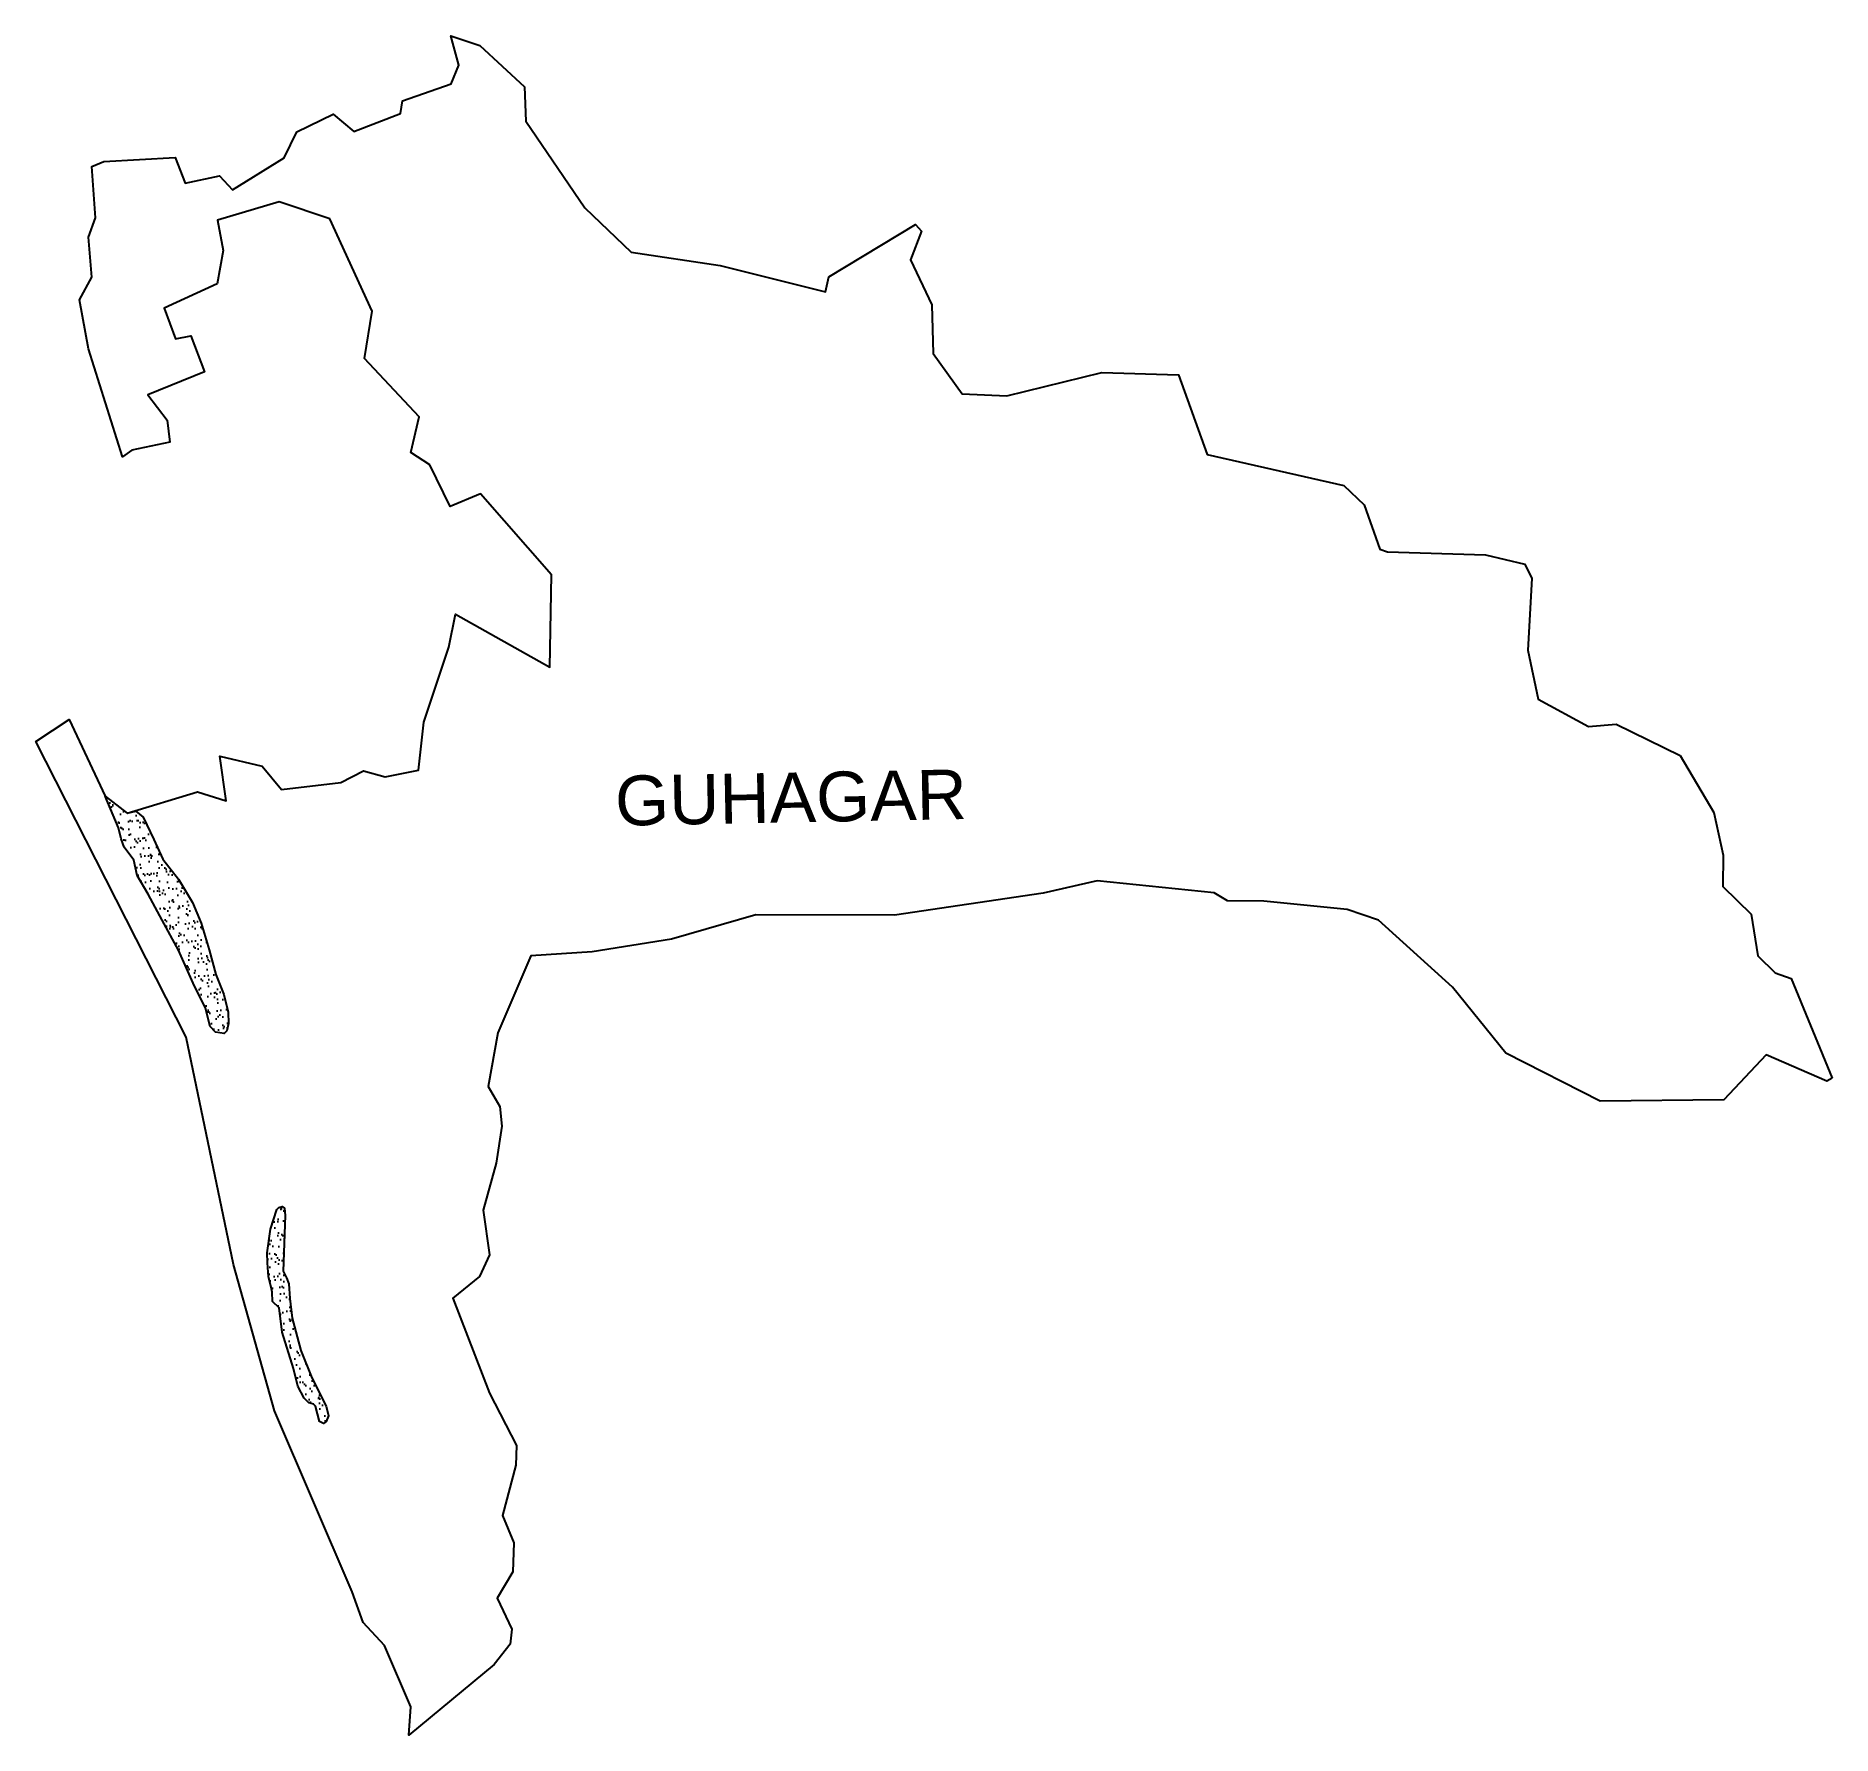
# Model space of a CAD drawing. Header units: metres. Extents: x 307214 to 311136, y 1932391 to 1936100.
import ezdxf

# ---------------------------------------------------------------- set-up
doc = ezdxf.new("R2010")
doc.units = ezdxf.units.M
doc.header["$MEASUREMENT"] = 0
for name, color, linetype in [('SAND DUNES', 42, 'Continuous'), ('village', 3, 'Continuous'), ('VILLAGE NAME', 250, 'Continuous')]:
    doc.layers.add(name, color=color, linetype=linetype)
doc.styles.get("Standard").update_dxf_attribs({"font": 'simplex.shx'})
pattern_1 = [(37.00304, (294519.2, 1921171.926), (-0.71019, 29.576053), [0, -23.325717, 0, -26.087973, 0, -24.937033]), (7.00304, (294519.2, 1921171.926), (27.533365, 43.07109), [0, -12.58361, 0, -21.023837, 0, -8.05658]), (327.00304, (294500.324, 1921172.09), (47.78818, -0.327668), [0, -7.672933, 0, -27.62256, 0, -36.062786]), (317.00304, (294500.324, 1921172.09), (46.24672, 13.06805), [0, -3.836467, 0, -18.108122, 0, -20.71692])]

msp = doc.modelspace()

# ---------------------------------------------------------------- hatches: boundary and pattern name
at = {"layer": 'SAND DUNES'}
h = msp.add_hatch(dxfattribs=at)
h.set_pattern_fill('AR-SAND', color=256, scale=0.604168, angle=-0.497)
h.set_pattern_definition(pattern_1)
h.paths.add_polyline_path([(307365.4, 1934441), (307413.6, 1934403.3), (307432.7, 1934408.2), (307448.9, 1934395.2), (307471.6, 1934346.3), (307491.4, 1934302.9), (307525.9, 1934259.5), (307556.5, 1934208.7), (307575.1, 1934163.6), (307592.7, 1934105), (307607.2, 1934051.6), (307624.9, 1934007.6), (307634.3, 1933969.2), (307634.9, 1933944.3), (307631, 1933928.8), (307625.7, 1933922.8), (307606.7, 1933925.3), (307595.1, 1933937.9), (307584.9, 1933977.8), (307557.9, 1934032.5), (307526, 1934104.7), (307490, 1934170.3), (307459.2, 1934227), (307435.2, 1934267.7), (307428.2, 1934301.3), (307407.1, 1934329.4), (307400.8, 1934347.6), (307394.6, 1934371.6)])
h = msp.add_hatch(dxfattribs=at)
h.set_pattern_fill('AR-SAND', color=256, scale=0.604168, angle=-0.497)
h.set_pattern_definition(pattern_1)
h.paths.add_polyline_path([(307719.3, 1933443.8), (307726.2, 1933495.5), (307740.2, 1933538.4), (307744.7, 1933543.1), (307751.8, 1933545.1), (307757.4, 1933541.5), (307758.8, 1933525.2), (307753.9, 1933403.6), (307761.7, 1933389.5), (307766.6, 1933376.5), (307768.4, 1933344.5), (307774, 1933301.5), (307792.6, 1933230.5), (307816.7, 1933170.9), (307848.1, 1933109.3), (307853, 1933088.2), (307847.8, 1933075.5), (307842.5, 1933071.5), (307833.3, 1933075.7), (307824.4, 1933109.5), (307820.3, 1933113.6), (307810, 1933116.7), (307799.7, 1933126.5), (307786.3, 1933152.7), (307776.6, 1933191.1), (307752.1, 1933270.5), (307745.5, 1933323.6), (307730.8, 1933337.4), (307730.1, 1933357.8), (307727.8, 1933369), (307722.1, 1933391.4), (307720.3, 1933421.8)])

# ---------------------------------------------------------------- linework, layer by layer
at = {"layer": 'SAND DUNES', "flags": 128}
for points in [[(307365.4, 1934441), (307365.4, 1934441), (307365.4, 1934441), (307365.4, 1934441), (307365.4, 1934441), (307365.4, 1934441), (307365.4, 1934441), (307365.4, 1934441), (307365.4, 1934441), (307365.4, 1934441), (307365.4, 1934441), (307365.4, 1934441), (307365.4, 1934441), (307413.6, 1934403.3), (307432.7, 1934408.2), (307448.9, 1934395.2), (307471.6, 1934346.3), (307491.4, 1934302.9), (307525.9, 1934259.5), (307556.5, 1934208.7), (307575.1, 1934163.6), (307592.7, 1934105), (307607.2, 1934051.6), (307624.9, 1934007.6), (307634.3, 1933969.2), (307634.9, 1933944.3), (307631, 1933928.8), (307625.7, 1933922.8), (307606.7, 1933925.3), (307595.1, 1933937.9), (307584.9, 1933977.8), (307557.9, 1934032.5), (307526, 1934104.7), (307490, 1934170.3), (307459.2, 1934227), (307435.2, 1934267.7), (307428.2, 1934301.3), (307407.1, 1934329.4), (307400.8, 1934347.6), (307394.6, 1934371.6), (307365.4, 1934441), (307365.4, 1934441), (307365.4, 1934441), (307365.4, 1934441), (307365.4, 1934441), (307365.4, 1934441)], [(307719.3, 1933443.8), (307726.2, 1933495.5), (307740.2, 1933538.4), (307744.7, 1933543.1), (307751.8, 1933545.1), (307757.4, 1933541.5), (307758.8, 1933525.2), (307753.9, 1933403.6), (307761.7, 1933389.5), (307766.6, 1933376.5), (307768.4, 1933344.5), (307774, 1933301.5), (307792.6, 1933230.5), (307816.7, 1933170.9), (307848.1, 1933109.3), (307853, 1933088.2), (307847.8, 1933075.5), (307842.5, 1933071.5), (307833.3, 1933075.7), (307824.4, 1933109.5), (307820.3, 1933113.6), (307810, 1933116.7), (307799.7, 1933126.5), (307786.3, 1933152.7), (307776.6, 1933191.1), (307752.1, 1933270.5), (307745.5, 1933323.6), (307730.8, 1933337.4), (307730.1, 1933357.8), (307727.8, 1933369), (307722.1, 1933391.4), (307720.3, 1933421.8)]]:
    msp.add_lwpolyline(points, close=True, dxfattribs=at)
at = {"layer": 'village', "color": 3, "true_color": 0x00ff00}
msp.add_polyline3d([(311135.5, 1933825.5, 0), (311124, 1933818.6, 0), (310991.7, 1933876.3, 0), (310899.4, 1933777.9, 0), (310629.4, 1933774.9, 0), (310423.4, 1933879.4, 0), (310306.9, 1934023.7, 0), (310145.3, 1934169.7, 0), (310076.7, 1934193.3, 0), (309895, 1934211.2, 0), (309815.6, 1934212.5, 0), (309786.6, 1934229.7, 0), (309531.2, 1934255.9, 0), (309413.2, 1934228.8, 0), (309088.7, 1934180.6, 0), (308786.1, 1934181.7, 0), (308601.8, 1934128.9, 0), (308428.9, 1934101.2, 0), (308294.5, 1934092.2, 0), (308222.6, 1933924, 0), (308201.6, 1933806.7, 0), (308227.2, 1933763.6, 0), (308231.2, 1933720.4, 0), (308219.4, 1933639.9, 0), (308190.6, 1933536.8, 0), (308204.4, 1933439.5, 0), (308183, 1933392.2, 0), (308124.6, 1933345.2, 0), (308204.6, 1933137.9, 0), (308263.4, 1933023.3, 0), (308261.9, 1932980.5, 0), (308232.7, 1932870.5, 0), (308257.8, 1932810.8, 0), (308255.4, 1932747.5, 0), (308221.3, 1932690.4, 0), (308253.5, 1932622.7, 0), (308249.6, 1932589.8, 0), (308214.6, 1932545.5, 0), (308028.6, 1932391.3, 0), (308032.9, 1932452.8, 0), (307975.5, 1932586.8, 0), (307928.5, 1932636.7, 0), (307904.8, 1932704, 0), (307735.2, 1933099, 0), (307645.7, 1933418.5, 0), (307542.3, 1933914.5, 0), (307214.4, 1934559.9, 0), (307287, 1934607.9, 0), (307365.4, 1934441, 0), (307413.6, 1934403.3, 0), (307566.9, 1934450, 0), (307629.9, 1934430.4, 0), (307616.1, 1934528.1, 0), (307708.2, 1934505.9, 0), (307750.2, 1934455, 0), (307879.9, 1934470.5, 0), (307929.6, 1934496, 0), (307977.1, 1934483.2, 0), (308049.7, 1934497.7, 0), (308061.3, 1934602.4, 0), (308115.8, 1934766.3, 0), (308130.7, 1934837.8, 0), (308336.2, 1934722.3, 0), (308339.7, 1934924, 0), (308184.9, 1935100.7, 0), (308118.4, 1935073, 0), (308074.3, 1935163.8, 0), (308033.2, 1935190.7, 0), (308051.4, 1935268.6, 0), (307931.8, 1935395.7, 0), (307948.3, 1935499.7, 0), (307856.1, 1935700.6, 0), (307745.3, 1935737.8, 0), (307610.9, 1935698.1, 0), (307623.2, 1935631.8, 0), (307610.2, 1935559.3, 0), (307494.7, 1935506, 0), (307518.9, 1935438.9, 0), (307552.6, 1935445.4, 0), (307582.5, 1935366.6, 0), (307458.7, 1935316.4, 0), (307501, 1935261.4, 0), (307507.1, 1935213.6, 0), (307423.6, 1935196.3, 0), (307403.2, 1935181.7, 0), (307328.9, 1935417.1, 0), (307309.7, 1935524, 0), (307336.4, 1935573.8, 0), (307329, 1935660.7, 0), (307344.3, 1935702.8, 0), (307336.2, 1935814.9, 0), (307362.4, 1935826.4, 0), (307518.3, 1935834.7, 0), (307540.5, 1935778.9, 0), (307615.2, 1935794.6, 0), (307643.7, 1935763.9, 0), (307756.6, 1935834, 0), (307784, 1935890.9, 0), (307863.3, 1935929.1, 0), (307908.3, 1935891.9, 0), (308010.6, 1935931.2, 0), (308014.6, 1935958.6, 0), (308121.1, 1935995.8, 0), (308137.3, 1936036.3, 0), (308120.5, 1936100.2, 0), (308183.4, 1936079.3, 0), (308281.3, 1935989.3, 0), (308283.8, 1935914.1, 0), (308412.8, 1935724.8, 0), (308514.2, 1935627.9, 0), (308708.2, 1935598.7, 0), (308938.3, 1935541.8, 0), (308945.4, 1935574, 0), (309134.9, 1935688.4, 0), (309147.7, 1935673.9, 0), (309124, 1935611.4, 0), (309169.9, 1935513.1, 0), (309173.3, 1935406.9, 0), (309236.6, 1935318.7, 0), (309334.1, 1935314.6, 0), (309541.1, 1935365.2, 0), (309708.6, 1935360.4, 0), (309771.2, 1935186.5, 0), (310069.9, 1935118.7, 0), (310114, 1935076.6, 0), (310148.5, 1934979.6, 0), (310164.7, 1934974.4, 0), (310378.9, 1934967.7, 0), (310464.8, 1934947.1, 0), (310479.8, 1934916, 0), (310471.3, 1934759.2, 0), (310493.8, 1934652.3, 0), (310604, 1934592.6, 0), (310664.5, 1934597.6, 0), (310803.7, 1934529.8, 0), (310877.4, 1934405.2, 0), (310897.7, 1934312, 0), (310896.9, 1934243.6, 0), (310958.7, 1934183.3, 0), (310973.5, 1934092, 0), (311011.2, 1934054.9, 0), (311046.4, 1934042.8, 0)], close=True, dxfattribs=at)

# ---------------------------------------------------------------- texts
at = {"layer": 'VILLAGE NAME', "insert": (308477.6, 1934484.8), "char_height": 108.748, "attachment_point": 1, "rotation": 1.1028}
msp.add_mtext_dynamic_manual_height_columns('{\\fArial|b0|i0|c0|p34;GUHAGAR}', width=1571.314, gutter_width=543.7, heights=[0], dxfattribs=at)

doc.saveas('drawing.dxf')
